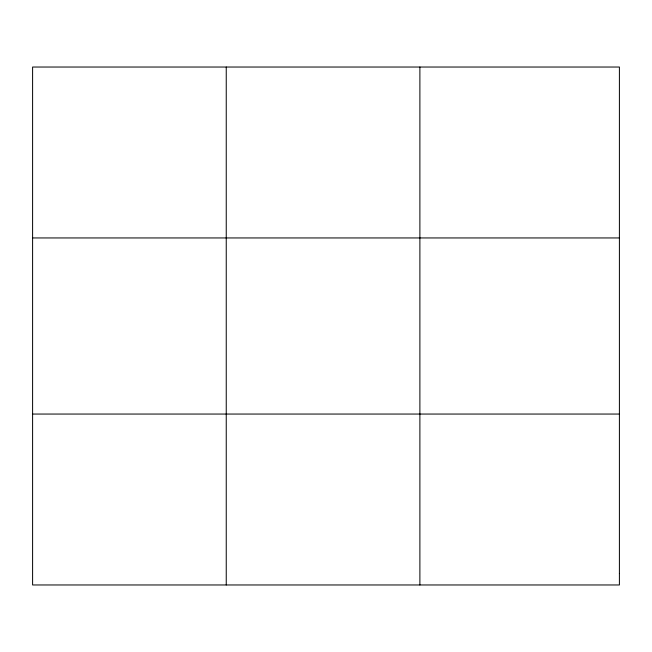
<?xml version="1.0" encoding="UTF-8"?>
<svg xmlns="http://www.w3.org/2000/svg" width="652" height="652" viewBox="0 0 652 652"><rect width="100%" height="100%" fill="white"/><g stroke="black" fill="none" stroke-linecap="round" stroke-linejoin="round"><path stroke-width="0.98" d="M226.244 67.034L226.244 584.966M419.888 67.034L419.888 584.966M32.6 237.947L619.4 237.947M32.6 414.053L619.4 414.053M619.4 573.573L619.4 584.966L32.6 584.966L32.6 67.034L619.4 67.034L619.4 573.573"/></g></svg>
